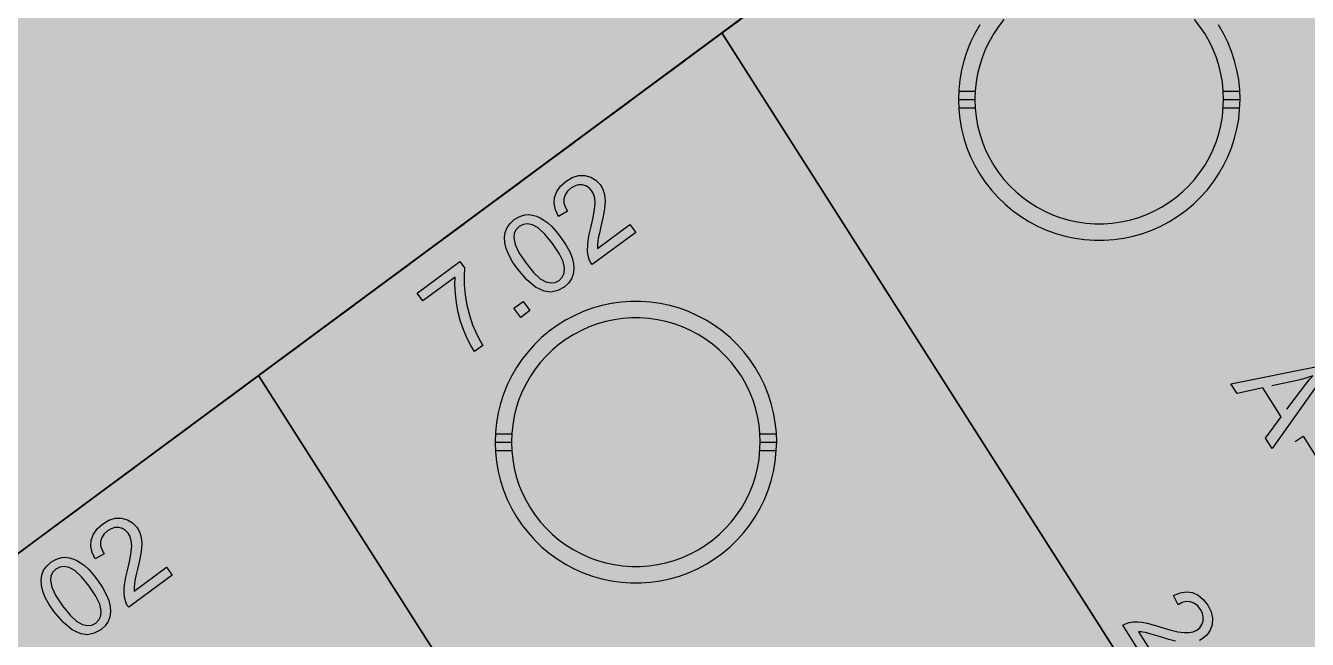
# Model space of a CAD drawing. Extents: x -5280327 to 29700, y -3925683 to 5564800.
# Drawn here: x 19513 to 20124, y 5841 to 6133 of the extents above; entities that cross this region are included whole.
import ezdxf

# ---------------------------------------------------------------- set-up
doc = ezdxf.new("R2010")
doc.units = 0
doc.linetypes.add('3', pattern=[2.965117, 2.372094, -0.593023])
doc.linetypes.add('6', pattern=[2640.874023, 1320.437012, -1320.437012])
doc.layers.get('0').update_dxf_attribs({"linetype": 'CONTINUOUS'})
for name, color, linetype in [('31_PREDIOS_TOTAL', 7, 'CONTINUOUS'), ('CIRCULO', 7, 'CONTINUOUS'), ('LOTES', 7, 'CONTINUOUS'), ('PERIMETRO', 7, 'CONTINUOUS')]:
    doc.layers.add(name, color=color, linetype=linetype)

msp = doc.modelspace()

# ---------------------------------------------------------------- linework, layer by layer
at = {"color": 7, "linetype": '6', "const_width": 10343.08}
msp.add_lwpolyline([(0, 29405.62), (24528.32, 0)], dxfattribs=at)
msp.add_lwpolyline([(0, 29405.62), (24528.32, 0)], dxfattribs=at)
at = {"color": 7}
msp.add_polyline3d([(17635.32, 4495.49, 66061.73), (18499.52, 3138.29, 66061.73), (20519.62, 4766.99, 66061.73), (21709, 6264.81, 66061.73), (21170.51, 7110.5, 66061.73), (17635.32, 4495.49, 66061.73)], dxfattribs=at)
at = {"layer": '31_PREDIOS_TOTAL', "color": 7}
for points in [[(19800.91, 6038.47, 33030.86), (19803.66, 6034.75, 33030.86), (19782.85, 6019.36, 33030.86), (19782.85, 6019.36, 33030.86), (19782.2, 6020.3, 33030.86), (19781.69, 6021.31, 33030.86), (19781.32, 6022.38, 33030.86), (19781.32, 6022.38, 33030.86), (19780.91, 6024.26, 33030.86), (19780.72, 6026.28, 33030.86), (19780.76, 6028.45, 33030.86), (19780.76, 6028.45, 33030.86), (19781.03, 6030.88, 33030.86), (19781.54, 6033.72, 33030.86), (19782.29, 6036.96, 33030.86), (19782.29, 6036.96, 33030.86), (19783.41, 6041.83, 33030.86), (19784.08, 6045.76, 33030.86), (19784.3, 6048.76, 33030.86), (19784.3, 6048.76, 33030.86), (19784.11, 6051.11, 33030.86), (19783.56, 6053.1, 33030.86), (19782.66, 6054.74, 33030.86), (19782.66, 6054.74, 33030.86), (19781.41, 6056.06, 33030.86), (19779.9, 6056.95, 33030.86), (19778.15, 6057.4, 33030.86), (19778.15, 6057.4, 33030.86), (19776.3, 6057.39, 33030.86), (19774.48, 6056.86, 33030.86), (19772.7, 6055.81, 33030.86), (19772.7, 6055.81, 33030.86), (19771.1, 6054.34, 33030.86), (19770.02, 6052.68, 33030.86), (19769.47, 6050.83, 33030.86), (19769.47, 6050.83, 33030.86), (19769.47, 6048.88, 33030.86), (19770.05, 6046.92, 33030.86), (19771.21, 6044.94, 33030.86), (19766.93, 6042.41, 33030.86), (19766.93, 6042.41, 33030.86), (19765.43, 6045.52, 33030.86), (19764.79, 6048.54, 33030.86), (19764.99, 6051.46, 33030.86), (19764.99, 6051.46, 33030.86), (19766.01, 6054.21, 33030.86), (19767.82, 6056.75, 33030.86), (19770.42, 6059.08, 33030.86), (19770.42, 6059.08, 33030.86), (19773.44, 6060.88, 33030.86), (19776.45, 6061.81, 33030.86), (19779.45, 6061.87, 33030.86), (19779.45, 6061.87, 33030.86), (19782.26, 6061.15, 33030.86), (19784.67, 6059.72, 33030.86), (19786.7, 6057.6, 33030.86), (19786.7, 6057.6, 33030.86), (19787.54, 6056.28, 33030.86), (19788.2, 6054.85, 33030.86), (19788.68, 6053.31, 33030.86), (19788.68, 6053.31, 33030.86), (19788.96, 6051.6, 33030.86), (19789.05, 6049.69, 33030.86), (19788.95, 6047.56, 33030.86), (19788.95, 6047.56, 33030.86), (19788.61, 6044.97, 33030.86), (19787.99, 6041.65, 33030.86), (19787.09, 6037.61, 33030.86), (19787.09, 6037.61, 33030.86), (19786.33, 6034.36, 33030.86), (19785.82, 6031.94, 33030.86), (19785.55, 6030.35, 33030.86), (19785.55, 6030.35, 33030.86), (19785.45, 6029.19, 33030.86), (19785.42, 6028.09, 33030.86), (19785.47, 6027.05, 33030.86), (19800.91, 6038.47, 33030.86)], [(19747.39, 6017.16, 33030.86), (19747.39, 6017.16, 33030.86), (19744.95, 6020.73, 33030.86), (19743.11, 6024.01, 33030.86), (19741.89, 6026.99, 33030.86), (19741.89, 6026.99, 33030.86), (19741.23, 6029.75, 33030.86), (19741.08, 6032.34, 33030.86), (19741.42, 6034.77, 33030.86), (19741.42, 6034.77, 33030.86), (19742.31, 6037.01, 33030.86), (19743.75, 6039.03, 33030.86), (19745.76, 6040.84, 33030.86), (19745.76, 6040.84, 33030.86), (19747.47, 6041.92, 33030.86), (19749.2, 6042.68, 33030.86), (19750.96, 6043.11, 33030.86), (19750.96, 6043.11, 33030.86), (19752.74, 6043.21, 33030.86), (19754.52, 6043.01, 33030.86), (19756.3, 6042.5, 33030.86), (19756.3, 6042.5, 33030.86), (19758.08, 6041.69, 33030.86), (19759.89, 6040.62, 33030.86), (19761.71, 6039.26, 33030.86), (19761.71, 6039.26, 33030.86), (19763.63, 6037.5, 33030.86), (19765.7, 6035.19, 33030.86), (19767.93, 6032.34, 33030.86), (19767.93, 6032.34, 33030.86), (19770.36, 6028.79, 33030.86), (19772.18, 6025.53, 33030.86), (19773.41, 6022.56, 33030.86), (19773.41, 6022.56, 33030.86), (19774.07, 6019.8, 33030.86), (19774.24, 6017.21, 33030.86), (19773.89, 6014.78, 33030.86), (19773.89, 6014.78, 33030.86), (19773.01, 6012.53, 33030.86), (19771.56, 6010.5, 33030.86), (19769.54, 6008.68, 33030.86), (19769.54, 6008.68, 33030.86), (19766.46, 6006.96, 33030.86), (19763.27, 6006.29, 33030.86), (19759.98, 6006.66, 33030.86), (19759.98, 6006.66, 33030.86), (19755.9, 6008.55, 33030.86), (19751.71, 6012.05, 33030.86), (19747.39, 6017.16, 33030.86)], [(19751.37, 6020.09, 33030.86), (19754.97, 6015.65, 33030.86), (19758.12, 6012.66, 33030.86), (19760.82, 6011.12, 33030.86), (19760.82, 6011.12, 33030.86), (19763.18, 6010.66, 33030.86), (19765.3, 6010.9, 33030.86), (19767.19, 6011.86, 33030.86), (19767.19, 6011.86, 33030.86), (19768.66, 6013.39, 33030.86), (19769.52, 6015.36, 33030.86), (19769.76, 6017.75, 33030.86), (19769.76, 6017.75, 33030.86), (19769.08, 6020.79, 33030.86), (19767.14, 6024.67, 33030.86), (19763.95, 6029.4, 33030.86), (19763.95, 6029.4, 33030.86), (19760.35, 6033.86, 33030.86), (19757.19, 6036.86, 33030.86), (19754.5, 6038.39, 33030.86), (19754.5, 6038.39, 33030.86), (19752.14, 6038.85, 33030.86), (19750, 6038.58, 33030.86), (19748.09, 6037.6, 33030.86), (19748.09, 6037.6, 33030.86), (19746.61, 6036.13, 33030.86), (19745.75, 6034.33, 33030.86), (19745.5, 6032.2, 33030.86), (19745.5, 6032.2, 33030.86), (19746.21, 6028.92, 33030.86), (19748.17, 6024.89, 33030.86), (19751.37, 6020.09, 33030.86)], [(19702.21, 6002.04, 33030.86), (19699.46, 6005.76, 33030.86), (19719.85, 6020.84, 33030.86), (19722.07, 6017.83, 33030.86), (19722.07, 6017.83, 33030.86), (19721.82, 6013.98, 33030.86), (19721.93, 6009.68, 33030.86), (19722.4, 6004.92, 33030.86), (19722.4, 6004.92, 33030.86), (19723.22, 6000, 33030.86), (19724.39, 5995.24, 33030.86), (19725.91, 5990.63, 33030.86), (19725.91, 5990.63, 33030.86), (19727.24, 5987.41, 33030.86), (19728.88, 5984.16, 33030.86), (19730.83, 5980.88, 33030.86), (19726.86, 5977.94, 33030.86), (19726.86, 5977.94, 33030.86), (19725.09, 5980.73, 33030.86), (19723.36, 5984.08, 33030.86), (19721.68, 5988, 33030.86), (19721.68, 5988, 33030.86), (19720.18, 5992.25, 33030.86), (19719.01, 5996.62, 33030.86), (19718.18, 6001.11, 33030.86), (19718.18, 6001.11, 33030.86), (19717.67, 6005.51, 33030.86), (19717.49, 6009.62, 33030.86), (19717.63, 6013.45, 33030.86), (19702.21, 6002.04, 33030.86)], [(19748.83, 5994.19, 33030.86), (19745.57, 5998.59, 33030.86), (19749.98, 6001.85, 33030.86), (19753.23, 5997.45, 33030.86), (19748.83, 5994.19, 33030.86)], [(20087.43, 5962.55, 33030.86), (20128.56, 5970.85, 33030.86), (20131.55, 5966.13, 33030.86), (20107.07, 5931.61, 33030.86), (20103.91, 5936.59, 33030.86), (20111.47, 5946.81, 33030.86), (20102.7, 5960.63, 33030.86), (20090.38, 5957.91, 33030.86), (20087.43, 5962.55, 33030.86)], [(20114.18, 5950.42, 33030.86), (20121.15, 5959.69, 33030.86), (20121.15, 5959.69, 33030.86), (20123.15, 5962.31, 33030.86), (20124.94, 5964.54, 33030.86), (20126.51, 5966.38, 33030.86), (20126.51, 5966.38, 33030.86), (20124.09, 5965.52, 33030.86), (20121.61, 5964.78, 33030.86), (20119.07, 5964.16, 33030.86), (20107.06, 5961.63, 33030.86)], [(20118.07, 5935.08, 33030.86), (20121.86, 5937.48, 33030.86), (20135.71, 5915.65, 33030.86), (20131.93, 5913.24, 33030.86)], [(19579.97, 5875.03, 33030.86), (19582.71, 5871.31, 33030.86), (19561.9, 5855.92, 33030.86), (19561.9, 5855.92, 33030.86), (19561.25, 5856.86, 33030.86), (19560.74, 5857.87, 33030.86), (19560.37, 5858.94, 33030.86), (19560.37, 5858.94, 33030.86), (19559.96, 5860.82, 33030.86), (19559.78, 5862.84, 33030.86), (19559.81, 5865.01, 33030.86), (19559.81, 5865.01, 33030.86), (19560.08, 5867.45, 33030.86), (19560.59, 5870.28, 33030.86), (19561.34, 5873.52, 33030.86), (19561.34, 5873.52, 33030.86), (19562.46, 5878.39, 33030.86), (19563.13, 5882.32, 33030.86), (19563.35, 5885.32, 33030.86), (19563.35, 5885.32, 33030.86), (19563.16, 5887.67, 33030.86), (19562.62, 5889.66, 33030.86), (19561.71, 5891.3, 33030.86), (19561.71, 5891.3, 33030.86), (19560.46, 5892.62, 33030.86), (19558.95, 5893.51, 33030.86), (19557.2, 5893.96, 33030.86), (19557.2, 5893.96, 33030.86), (19555.35, 5893.95, 33030.86), (19553.53, 5893.42, 33030.86), (19551.75, 5892.37, 33030.86), (19551.75, 5892.37, 33030.86), (19550.15, 5890.9, 33030.86), (19549.07, 5889.24, 33030.86), (19548.52, 5887.39, 33030.86), (19548.52, 5887.39, 33030.86), (19548.52, 5885.44, 33030.86), (19549.1, 5883.48, 33030.86), (19550.26, 5881.5, 33030.86), (19545.98, 5878.97, 33030.86), (19545.98, 5878.97, 33030.86), (19544.49, 5882.08, 33030.86), (19543.84, 5885.1, 33030.86), (19544.04, 5888.02, 33030.86), (19544.04, 5888.02, 33030.86), (19545.06, 5890.77, 33030.86), (19546.87, 5893.32, 33030.86), (19549.47, 5895.64, 33030.86), (19549.47, 5895.64, 33030.86), (19552.49, 5897.44, 33030.86), (19555.5, 5898.37, 33030.86), (19558.5, 5898.43, 33030.86), (19558.5, 5898.43, 33030.86), (19561.31, 5897.71, 33030.86), (19563.72, 5896.28, 33030.86), (19565.75, 5894.16, 33030.86), (19565.75, 5894.16, 33030.86), (19566.59, 5892.84, 33030.86), (19567.25, 5891.41, 33030.86), (19567.73, 5889.87, 33030.86), (19567.73, 5889.87, 33030.86), (19568.01, 5888.17, 33030.86), (19568.11, 5886.25, 33030.86), (19568, 5884.13, 33030.86), (19568, 5884.13, 33030.86), (19567.66, 5881.53, 33030.86), (19567.04, 5878.22, 33030.86), (19566.14, 5874.18, 33030.86), (19566.14, 5874.18, 33030.86), (19565.39, 5870.93, 33030.86), (19564.87, 5868.5, 33030.86), (19564.61, 5866.91, 33030.86), (19564.61, 5866.91, 33030.86), (19564.5, 5865.75, 33030.86), (19564.47, 5864.65, 33030.86), (19564.52, 5863.61, 33030.86), (19579.97, 5875.03, 33030.86)], [(19526.45, 5853.72, 33030.86), (19526.45, 5853.72, 33030.86), (19524, 5857.29, 33030.86), (19522.16, 5860.57, 33030.86), (19520.95, 5863.56, 33030.86), (19520.95, 5863.56, 33030.86), (19520.28, 5866.31, 33030.86), (19520.13, 5868.9, 33030.86), (19520.48, 5871.33, 33030.86), (19520.48, 5871.33, 33030.86), (19521.36, 5873.57, 33030.86), (19522.8, 5875.59, 33030.86), (19524.81, 5877.4, 33030.86), (19524.81, 5877.4, 33030.86), (19526.52, 5878.48, 33030.86), (19528.25, 5879.24, 33030.86), (19530.01, 5879.67, 33030.86), (19530.01, 5879.67, 33030.86), (19531.79, 5879.77, 33030.86), (19533.57, 5879.57, 33030.86), (19535.35, 5879.06, 33030.86), (19535.35, 5879.06, 33030.86), (19537.13, 5878.26, 33030.86), (19538.94, 5877.18, 33030.86), (19540.76, 5875.82, 33030.86), (19540.76, 5875.82, 33030.86), (19542.68, 5874.06, 33030.86), (19544.75, 5871.76, 33030.86), (19546.98, 5868.91, 33030.86), (19546.98, 5868.91, 33030.86), (19549.41, 5865.36, 33030.86), (19551.24, 5862.09, 33030.86), (19552.46, 5859.12, 33030.86), (19552.46, 5859.12, 33030.86), (19553.12, 5856.37, 33030.86), (19553.29, 5853.77, 33030.86), (19552.95, 5851.34, 33030.86), (19552.95, 5851.34, 33030.86), (19552.07, 5849.09, 33030.86), (19550.62, 5847.06, 33030.86), (19548.6, 5845.25, 33030.86), (19548.6, 5845.25, 33030.86), (19545.51, 5843.52, 33030.86), (19542.32, 5842.85, 33030.86), (19539.03, 5843.22, 33030.86), (19539.03, 5843.22, 33030.86), (19534.95, 5845.11, 33030.86), (19530.76, 5848.61, 33030.86), (19526.45, 5853.72, 33030.86)], [(19530.42, 5856.66, 33030.86), (19534.02, 5852.21, 33030.86), (19537.17, 5849.22, 33030.86), (19539.87, 5847.68, 33030.86), (19539.87, 5847.68, 33030.86), (19542.23, 5847.22, 33030.86), (19544.35, 5847.47, 33030.86), (19546.24, 5848.42, 33030.86), (19546.24, 5848.42, 33030.86), (19547.71, 5849.95, 33030.86), (19548.57, 5851.92, 33030.86), (19548.82, 5854.31, 33030.86), (19548.82, 5854.31, 33030.86), (19548.13, 5857.35, 33030.86), (19546.19, 5861.24, 33030.86), (19543, 5865.97, 33030.86), (19543, 5865.97, 33030.86), (19539.4, 5870.42, 33030.86), (19536.25, 5873.42, 33030.86), (19533.55, 5874.96, 33030.86), (19533.55, 5874.96, 33030.86), (19531.19, 5875.41, 33030.86), (19529.05, 5875.14, 33030.86), (19527.14, 5874.17, 33030.86), (19527.14, 5874.17, 33030.86), (19525.67, 5872.69, 33030.86), (19524.8, 5870.89, 33030.86), (19524.55, 5868.77, 33030.86), (19524.55, 5868.77, 33030.86), (19525.26, 5865.48, 33030.86), (19527.22, 5861.45, 33030.86), (19530.42, 5856.66, 33030.86)], [(20049.82, 5825.49, 33030.86), (20035.91, 5847.33, 33030.86), (20035.91, 5847.33, 33030.86), (20036.9, 5847.91, 33030.86), (20037.94, 5848.35, 33030.86), (20039.03, 5848.65, 33030.86), (20039.03, 5848.65, 33030.86), (20040.94, 5848.92, 33030.86), (20042.97, 5848.97, 33030.86), (20045.13, 5848.78, 33030.86), (20045.13, 5848.78, 33030.86), (20047.54, 5848.34, 33030.86), (20050.33, 5847.63, 33030.86), (20053.51, 5846.66, 33030.86), (20053.51, 5846.66, 33030.86), (20058.29, 5845.2, 33030.86), (20062.17, 5844.26, 33030.86), (20065.14, 5843.83, 33030.86), (20065.14, 5843.83, 33030.86), (20067.5, 5843.86, 33030.86), (20069.53, 5844.26, 33030.86), (20071.23, 5845.05, 33030.86), (20071.23, 5845.05, 33030.86), (20072.63, 5846.21, 33030.86), (20073.62, 5847.65, 33030.86), (20074.2, 5849.36, 33030.86), (20074.2, 5849.36, 33030.86), (20074.31, 5851.21, 33030.86), (20073.91, 5853.06, 33030.86), (20072.99, 5854.91, 33030.86), (20072.99, 5854.91, 33030.86), (20071.63, 5856.61, 33030.86), (20070.05, 5857.8, 33030.86), (20068.25, 5858.48, 33030.86), (20068.25, 5858.48, 33030.86), (20066.3, 5858.62, 33030.86), (20064.3, 5858.18, 33030.86), (20062.25, 5857.16, 33030.86), (20060.02, 5861.6, 33030.86), (20060.02, 5861.6, 33030.86), (20063.23, 5862.88, 33030.86), (20066.29, 5863.31, 33030.86), (20069.18, 5862.91, 33030.86), (20069.18, 5862.91, 33030.86), (20071.86, 5861.69, 33030.86), (20074.27, 5859.71, 33030.86), (20076.4, 5856.96, 33030.86), (20076.4, 5856.96, 33030.86), (20077.99, 5853.82, 33030.86), (20078.71, 5850.75, 33030.86), (20078.56, 5847.75, 33030.86), (20078.56, 5847.75, 33030.86), (20077.64, 5845, 33030.86), (20076.05, 5842.69, 33030.86), (20073.79, 5840.82, 33030.86), (20073.79, 5840.82, 33030.86), (20072.42, 5840.07, 33030.86)], [(20061.06, 5839.79, 33030.86), (20057.8, 5840.64, 33030.86), (20053.83, 5841.82, 33030.86), (20053.83, 5841.82, 33030.86), (20050.64, 5842.81, 33030.86), (20048.26, 5843.49, 33030.86), (20046.69, 5843.86, 33030.86), (20046.69, 5843.86, 33030.86), (20045.54, 5844.05, 33030.86), (20044.45, 5844.15, 33030.86), (20043.4, 5844.18, 33030.86), (20053.72, 5827.97, 33030.86)]]:
    msp.add_polyline3d(points, dxfattribs=at)
at = {"layer": '@NUMEROS DE LOTES', "color": 7, "const_width": 9.98}
for points in [[(20010.29, 6127.58), (20010.29, 6071.81), (19994.88, 6071.81), (19994.88, 6108.36), (19994.88, 6108.36), (19992.41, 6106.58), (19990, 6105.05), (19987.64, 6103.76), (19987.64, 6103.76), (19985.11, 6102.6), (19982.19, 6101.48), (19978.87, 6100.39), (19978.87, 6112.88), (19978.87, 6112.88), (19983.67, 6114.66), (19987.7, 6116.67), (19990.95, 6118.9), (19990.95, 6118.9), (19993.61, 6121.43), (19995.85, 6124.32), (19997.68, 6127.58), (20010.29, 6127.58)], [(20036.02, 6101.29), (20036.02, 6101.29), (20033.84, 6102.61), (20032.1, 6104.03), (20030.78, 6105.55), (20030.78, 6105.55), (20029.54, 6107.8), (20028.79, 6110.27), (20028.54, 6112.96), (20028.54, 6112.96), (20029.26, 6117.27), (20031.41, 6121.02), (20035.01, 6124.21), (20035.01, 6124.21), (20038.74, 6126.08), (20043.19, 6127.21), (20048.36, 6127.58), (20048.36, 6127.58), (20055.05, 6127.12), (20060.47, 6125.72), (20064.61, 6123.39), (20064.61, 6123.39), (20067.53, 6120.36), (20069.28, 6116.84), (20069.87, 6112.84), (20069.87, 6112.84), (20069.63, 6110.43), (20068.94, 6108.12), (20067.77, 6105.92), (20067.77, 6105.92), (20066.53, 6104.35), (20064.88, 6102.8), (20062.84, 6101.29), (20062.84, 6101.29), (20065.55, 6099.71), (20067.76, 6097.83), (20069.47, 6095.64), (20069.47, 6095.64), (20070.69, 6093.21), (20071.42, 6090.62), (20071.66, 6087.86), (20071.66, 6087.86), (20071.45, 6085.18), (20070.82, 6082.62), (20069.77, 6080.17), (20069.77, 6080.17), (20068.42, 6077.97), (20066.87, 6076.13), (20065.14, 6074.66), (20065.14, 6074.66), (20063.15, 6073.47), (20060.87, 6072.52), (20058.29, 6071.8), (20058.29, 6071.8), (20055.5, 6071.29), (20052.59, 6070.98), (20049.56, 6070.88), (20049.56, 6070.88), (20044.21, 6071.11), (20039.77, 6071.79), (20036.24, 6072.94), (20036.24, 6072.94), (20033.42, 6074.52), (20031.09, 6076.54), (20029.25, 6079), (20029.25, 6079), (20027.92, 6081.77), (20027.12, 6084.75), (20026.86, 6087.93), (20026.86, 6087.93), (20027.1, 6090.99), (20027.85, 6093.71), (20029.1, 6096.11), (20029.1, 6096.11), (20030.87, 6098.17), (20033.17, 6099.9), (20036.02, 6101.29)], [(20042.86, 6112.06), (20043.06, 6110.29), (20043.65, 6108.76), (20044.64, 6107.48), (20044.64, 6107.48), (20045.96, 6106.51), (20047.53, 6105.93), (20049.37, 6105.74), (20049.37, 6105.74), (20051.01, 6105.93), (20052.45, 6106.5), (20053.67, 6107.46), (20053.67, 6107.46), (20054.61, 6108.72), (20055.17, 6110.2), (20055.36, 6111.91), (20055.36, 6111.91), (20055.16, 6113.69), (20054.57, 6115.23), (20053.6, 6116.53), (20053.6, 6116.53), (20052.32, 6117.52), (20050.82, 6118.11), (20049.11, 6118.3), (20049.11, 6118.3), (20047.38, 6118.11), (20045.88, 6117.53), (20044.6, 6116.57), (20044.6, 6116.57), (20043.64, 6115.29), (20043.06, 6113.79), (20042.86, 6112.06)], [(20042.04, 6088.46), (20042.29, 6086.19), (20043.02, 6084.21), (20044.25, 6082.53), (20044.25, 6082.53), (20045.79, 6081.25), (20047.47, 6080.49), (20049.3, 6080.23), (20049.3, 6080.23), (20051.05, 6080.49), (20052.69, 6081.27), (20054.2, 6082.57), (20054.2, 6082.57), (20055.4, 6084.26), (20056.12, 6086.24), (20056.37, 6088.5), (20056.37, 6088.5), (20056.12, 6090.77), (20055.39, 6092.75), (20054.18, 6094.44), (20054.18, 6094.44), (20052.64, 6095.73), (20050.95, 6096.5), (20049.11, 6096.76), (20049.11, 6096.76), (20047.3, 6096.51), (20045.64, 6095.76), (20044.15, 6094.52), (20044.15, 6094.52), (20042.98, 6092.85), (20042.28, 6090.83), (20042.04, 6088.46)], [(19789.34, 5964.14), (19789.34, 5908.38), (19773.93, 5908.38), (19773.93, 5944.92), (19773.93, 5944.92), (19771.46, 5943.14), (19769.05, 5941.61), (19766.69, 5940.32), (19766.69, 5940.32), (19764.16, 5939.16), (19761.24, 5938.04), (19757.92, 5936.95), (19757.92, 5949.44), (19757.92, 5949.44), (19762.72, 5951.23), (19766.75, 5953.23), (19770, 5955.47), (19770, 5955.47), (19772.66, 5957.99), (19774.9, 5960.88), (19776.73, 5964.14), (19789.34, 5964.14)], [(19806.58, 5920.68), (19821.73, 5922.59), (19821.73, 5922.59), (19822.22, 5920.68), (19822.89, 5919.18), (19823.75, 5918.1), (19823.75, 5918.1), (19824.77, 5917.37), (19825.92, 5916.94), (19827.23, 5916.79), (19827.23, 5916.79), (19829.49, 5917.2), (19831.4, 5918.44), (19832.95, 5920.49), (19832.95, 5920.49), (19833.86, 5922.99), (19834.61, 5926.84), (19835.19, 5932.05), (19835.19, 5932.05), (19833.36, 5930.35), (19831.48, 5928.98), (19829.58, 5927.94), (19829.58, 5927.94), (19827.56, 5927.21), (19825.34, 5926.77), (19822.92, 5926.63), (19822.92, 5926.63), (19818.27, 5927.21), (19814.12, 5928.96), (19810.49, 5931.86), (19810.49, 5931.86), (19807.67, 5935.66), (19805.98, 5940.08), (19805.42, 5945.1), (19805.42, 5945.1), (19805.71, 5948.64), (19806.57, 5951.95), (19808, 5955.05), (19808, 5955.05), (19809.94, 5957.8), (19812.31, 5960.07), (19815.11, 5961.84), (19815.11, 5961.84), (19818.38, 5963.12), (19822.17, 5963.89), (19826.48, 5964.14), (19826.48, 5964.14), (19831.6, 5963.83), (19836, 5962.89), (19839.68, 5961.32), (19839.68, 5961.32), (19842.77, 5959.07), (19845.42, 5956.07), (19847.63, 5952.34), (19847.63, 5952.34), (19849.28, 5947.8), (19850.27, 5942.38), (19850.6, 5936.09), (19850.6, 5936.09), (19849.91, 5927.07), (19847.83, 5919.82), (19844.36, 5914.34), (19844.36, 5914.34), (19839.66, 5910.51), (19833.88, 5908.21), (19827.04, 5907.44), (19827.04, 5907.44), (19822.98, 5907.61), (19819.54, 5908.11), (19816.72, 5908.96), (19816.72, 5908.96), (19814.34, 5910.12), (19812.24, 5911.6), (19810.43, 5913.39), (19810.43, 5913.39), (19808.89, 5915.49), (19807.61, 5917.93), (19806.58, 5920.68)], [(19834.63, 5945.14), (19834.38, 5947.9), (19833.63, 5950.22), (19832.39, 5952.12), (19832.39, 5952.12), (19830.78, 5953.52), (19828.96, 5954.36), (19826.93, 5954.64), (19826.93, 5954.64), (19825.02, 5954.39), (19823.34, 5953.63), (19821.9, 5952.36), (19821.9, 5952.36), (19820.78, 5950.59), (19820.12, 5948.3), (19819.89, 5945.52), (19819.89, 5945.52), (19820.13, 5942.69), (19820.82, 5940.35), (19821.97, 5938.48), (19821.97, 5938.48), (19823.47, 5937.13), (19825.2, 5936.32), (19827.15, 5936.05), (19827.15, 5936.05), (19829.17, 5936.32), (19830.96, 5937.1), (19832.5, 5938.41), (19832.5, 5938.41), (19833.68, 5940.21), (19834.39, 5942.45), (19834.63, 5945.14)]]:
    msp.add_lwpolyline(points, dxfattribs=at)
at = {"layer": 'CIRCULO', "color": 7}
for points in [[(19870.88, 5934.69), (19870.72, 5939.37), (19870.23, 5944.03), (19869.42, 5948.65), (19868.28, 5953.19), (19866.83, 5957.65), (19865.08, 5961.99), (19863.02, 5966.21), (19860.68, 5970.26), (19858.06, 5974.15), (19855.17, 5977.84), (19852.04, 5981.33), (19848.67, 5984.58), (19845.08, 5987.59), (19841.29, 5990.35), (19837.31, 5992.83), (19833.17, 5995.03), (19828.89, 5996.94), (19824.49, 5998.54), (19819.99, 5999.83), (19815.4, 6000.81), (19810.76, 6001.46), (19806.09, 6001.78), (19801.4, 6001.78), (19796.72, 6001.46), (19792.08, 6000.81), (19787.5, 5999.83), (19783, 5998.54), (19778.59, 5996.94), (19774.31, 5995.03), (19770.17, 5992.83), (19766.2, 5990.35), (19762.41, 5987.59), (19758.82, 5984.58), (19755.45, 5981.33), (19752.31, 5977.84), (19749.43, 5974.15), (19746.8, 5970.26), (19744.46, 5966.21), (19742.41, 5961.99), (19740.65, 5957.65), (19739.2, 5953.19), (19738.07, 5948.65), (19737.26, 5944.03), (19736.77, 5939.37), (19736.6, 5934.69), (19736.77, 5930), (19737.26, 5925.34), (19738.07, 5920.73), (19739.2, 5916.18), (19740.65, 5911.72), (19742.41, 5907.38), (19744.46, 5903.17), (19746.8, 5899.11), (19749.43, 5895.22), (19752.31, 5891.53), (19755.45, 5888.05), (19758.82, 5884.79), (19762.41, 5881.78), (19766.2, 5879.02), (19770.17, 5876.54), (19774.31, 5874.34), (19778.59, 5872.44), (19783, 5870.83), (19787.5, 5869.54), (19792.08, 5868.57), (19796.72, 5867.91), (19801.4, 5867.59), (19806.09, 5867.59), (19810.76, 5867.91), (19815.4, 5868.57), (19819.99, 5869.54), (19824.49, 5870.83), (19828.89, 5872.44), (19833.17, 5874.34), (19837.31, 5876.54), (19841.29, 5879.02), (19845.08, 5881.78), (19848.67, 5884.79), (19852.04, 5888.05), (19855.17, 5891.53), (19858.06, 5895.22), (19860.68, 5899.11), (19863.02, 5903.17), (19865.08, 5907.38), (19866.83, 5911.72), (19868.28, 5916.18), (19869.42, 5920.73), (19870.23, 5925.34), (19870.88, 5934.69)], [(19863.05, 5934.69), (19862.9, 5938.82), (19862.47, 5942.94), (19861.75, 5947.02), (19860.75, 5951.03), (19859.47, 5954.97), (19857.92, 5958.81), (19856.11, 5962.53), (19854.04, 5966.11), (19851.72, 5969.55), (19849.17, 5972.81), (19846.4, 5975.88), (19843.43, 5978.76), (19840.26, 5981.42), (19836.91, 5983.85), (19833.4, 5986.05), (19829.74, 5987.99), (19825.96, 5989.67), (19822.07, 5991.09), (19818.09, 5992.23), (19814.04, 5993.09), (19809.94, 5993.67), (19805.81, 5993.96), (19801.67, 5993.96), (19797.54, 5993.67), (19793.44, 5993.09), (19789.4, 5992.23), (19785.42, 5991.09), (19781.53, 5989.67), (19777.74, 5987.99), (19774.09, 5986.05), (19770.58, 5983.85), (19767.23, 5981.42), (19764.06, 5978.76), (19761.08, 5975.88), (19758.31, 5972.81), (19755.76, 5969.55), (19753.45, 5966.11), (19751.38, 5962.53), (19749.56, 5958.81), (19748.01, 5954.97), (19746.73, 5951.03), (19745.73, 5947.02), (19745.01, 5942.94), (19744.58, 5938.82), (19744.44, 5934.69), (19744.58, 5930.55), (19745.01, 5926.43), (19745.73, 5922.36), (19746.73, 5918.34), (19748.01, 5914.4), (19749.56, 5910.56), (19751.38, 5906.84), (19753.45, 5903.26), (19755.76, 5899.83), (19758.31, 5896.56), (19761.08, 5893.49), (19764.06, 5890.61), (19767.23, 5887.95), (19770.58, 5885.52), (19774.09, 5883.32), (19777.74, 5881.38), (19781.53, 5879.7), (19785.42, 5878.28), (19789.4, 5877.14), (19793.44, 5876.28), (19797.54, 5875.7), (19801.67, 5875.42), (19805.81, 5875.42), (19809.94, 5875.7), (19814.04, 5876.28), (19818.09, 5877.14), (19822.07, 5878.28), (19825.96, 5879.7), (19829.74, 5881.38), (19833.4, 5883.32), (19836.91, 5885.52), (19840.26, 5887.95), (19843.43, 5890.61), (19846.4, 5893.49), (19849.17, 5896.56), (19851.72, 5899.83), (19854.04, 5903.26), (19856.11, 5906.84), (19857.92, 5910.56), (19859.47, 5914.4), (19860.75, 5918.34), (19861.75, 5922.36), (19862.47, 5926.43), (19863.05, 5934.69)], [(19736.6, 5934.69), (19744.44, 5934.69)], [(19736.72, 5938.6), (19744.57, 5938.6)], [(19862.92, 5938.6), (19870.77, 5938.6)], [(19863.05, 5934.69), (19870.88, 5934.69)], [(19736.72, 5930.77), (19744.57, 5930.77)], [(19862.92, 5930.77), (19870.77, 5930.77)]]:
    msp.add_lwpolyline(points, dxfattribs=at)
for points in [[(19979.26, 6136.25, 33030.86), (19976.71, 6132.98, 33030.86), (19974.4, 6129.55, 33030.86), (19972.33, 6125.97, 33030.86), (19970.51, 6122.25, 33030.86), (19968.96, 6118.41, 33030.86), (19967.68, 6114.47, 33030.86), (19966.68, 6110.45, 33030.86), (19965.96, 6106.38, 33030.86), (19965.53, 6102.26, 33030.86), (19965.38, 6098.12, 33030.86), (19965.53, 6093.99, 33030.86), (19965.96, 6089.87, 33030.86), (19966.68, 6085.79, 33030.86), (19967.68, 6081.78, 33030.86), (19968.96, 6077.84, 33030.86), (19970.51, 6074, 33030.86), (19972.33, 6070.28, 33030.86), (19974.4, 6066.7, 33030.86), (19976.71, 6063.26, 33030.86), (19979.26, 6060, 33030.86), (19982.03, 6056.93, 33030.86), (19985.01, 6054.05, 33030.86), (19988.18, 6051.39, 33030.86), (19991.53, 6048.96, 33030.86), (19995.04, 6046.76, 33030.86), (19998.69, 6044.82, 33030.86), (20002.48, 6043.14, 33030.86), (20006.36, 6041.72, 33030.86), (20010.34, 6040.58, 33030.86), (20014.39, 6039.72, 33030.86), (20018.49, 6039.14, 33030.86), (20022.62, 6038.85, 33030.86), (20026.76, 6038.85, 33030.86), (20030.89, 6039.14, 33030.86), (20034.99, 6039.72, 33030.86), (20039.04, 6040.58, 33030.86), (20043.02, 6041.72, 33030.86), (20046.91, 6043.14, 33030.86), (20050.69, 6044.82, 33030.86), (20054.35, 6046.76, 33030.86), (20057.86, 6048.96, 33030.86), (20061.2, 6051.39, 33030.86), (20064.38, 6054.05, 33030.86), (20067.35, 6056.93, 33030.86), (20070.12, 6060, 33030.86), (20072.67, 6063.26, 33030.86), (20074.99, 6066.7, 33030.86), (20077.06, 6070.28, 33030.86), (20078.87, 6074, 33030.86), (20080.42, 6077.84, 33030.86), (20081.7, 6081.78, 33030.86), (20082.7, 6085.79, 33030.86), (20083.42, 6089.87, 33030.86), (20084, 6098.12, 33030.86)], [(20084, 6098.12, 33030.86), (20083.85, 6102.26, 33030.86), (20083.42, 6106.38, 33030.86), (20082.7, 6110.45, 33030.86), (20081.7, 6114.47, 33030.86), (20080.42, 6118.41, 33030.86), (20078.87, 6122.25, 33030.86), (20077.06, 6125.97, 33030.86), (20074.99, 6129.55, 33030.86), (20072.67, 6132.98, 33030.86), (20070.12, 6136.25, 33030.86)], [(19967.75, 6133.7, 33030.86), (19965.41, 6129.64, 33030.86), (19963.36, 6125.43, 33030.86), (19961.6, 6121.09, 33030.86), (19960.15, 6116.63, 33030.86), (19959.02, 6112.08, 33030.86), (19958.21, 6107.47, 33030.86), (19957.72, 6102.81, 33030.86), (19957.55, 6098.12, 33030.86), (19957.72, 6093.44, 33030.86), (19958.21, 6088.78, 33030.86), (19959.02, 6084.17, 33030.86), (19960.15, 6079.62, 33030.86), (19961.6, 6075.16, 33030.86), (19963.36, 6070.82, 33030.86), (19965.41, 6066.6, 33030.86), (19967.75, 6062.55, 33030.86), (19970.37, 6058.66, 33030.86), (19973.26, 6054.97, 33030.86), (19976.4, 6051.49, 33030.86), (19979.77, 6048.23, 33030.86), (19983.36, 6045.22, 33030.86), (19987.15, 6042.46, 33030.86), (19991.12, 6039.98, 33030.86), (19995.26, 6037.78, 33030.86), (19999.54, 6035.87, 33030.86), (20003.94, 6034.27, 33030.86), (20008.45, 6032.98, 33030.86), (20013.03, 6032, 33030.86), (20017.67, 6031.35, 33030.86), (20022.35, 6031.03, 33030.86), (20027.03, 6031.03, 33030.86), (20031.71, 6031.35, 33030.86), (20036.35, 6032, 33030.86), (20040.93, 6032.98, 33030.86), (20045.44, 6034.27, 33030.86), (20049.84, 6035.87, 33030.86), (20054.12, 6037.78, 33030.86), (20058.26, 6039.98, 33030.86), (20062.24, 6042.46, 33030.86), (20066.03, 6045.22, 33030.86), (20069.62, 6048.23, 33030.86), (20072.99, 6051.49, 33030.86), (20076.12, 6054.97, 33030.86), (20079.01, 6058.66, 33030.86), (20081.63, 6062.55, 33030.86), (20083.97, 6066.6, 33030.86), (20086.03, 6070.82, 33030.86), (20087.78, 6075.16, 33030.86), (20089.23, 6079.62, 33030.86), (20090.36, 6084.17, 33030.86), (20091.18, 6088.78, 33030.86), (20091.83, 6098.12, 33030.86)], [(20091.83, 6098.12, 33030.86), (20091.67, 6102.81, 33030.86), (20091.18, 6107.47, 33030.86), (20090.36, 6112.08, 33030.86), (20089.23, 6116.63, 33030.86), (20087.78, 6121.09, 33030.86), (20086.03, 6125.43, 33030.86), (20083.97, 6129.64, 33030.86), (20081.63, 6133.7, 33030.86)], [(19957.67, 6102.04, 33030.86), (19965.51, 6102.04, 33030.86)], [(20083.87, 6102.04, 33030.86), (20091.72, 6102.04, 33030.86)], [(19957.55, 6098.12, 33030.86), (19965.38, 6098.12, 33030.86)], [(19957.67, 6094.21, 33030.86), (19965.51, 6094.21, 33030.86)], [(20083.87, 6094.21, 33030.86), (20091.72, 6094.21, 33030.86)], [(20084, 6098.12, 33030.86), (20091.83, 6098.12, 33030.86)]]:
    msp.add_polyline3d(points, dxfattribs=at)
at = {"layer": 'LOTES', "color": 7}
for points in [[(20065.76, 6293.31, 33030.86), (19844.81, 6129.87, 33030.86), (20284.57, 5439.24, 33030.86), (20506.38, 5601.34, 33030.86), (20065.76, 6293.31, 33030.86)], [(19844.81, 6129.87, 33030.86), (19623.86, 5966.43, 33030.86), (20062.77, 5277.15, 33030.86), (20284.57, 5439.24, 33030.86), (19844.81, 6129.87, 33030.86)], [(19844.81, 6129.87, 66061.73), (20626.74, 4901.89, 66061.73)], [(19623.86, 5966.43, 33030.86), (19402.91, 5802.99, 33030.86), (19840.96, 5115.05, 33030.86), (20062.77, 5277.15, 33030.86), (19623.86, 5966.43, 33030.86)], [(19623.86, 5966.43, 66061.73), (20432.39, 4696.67, 66061.73)]]:
    msp.add_polyline3d(points, dxfattribs=at)
at = {"layer": 'PERIMETRO', "color": 7, "linetype": '3'}
msp.add_polyline3d([(15960.85, 3256.86, 66160.85), (21170.51, 7110.5, 66160.85)], dxfattribs=at)

doc.saveas('drawing.dxf')
